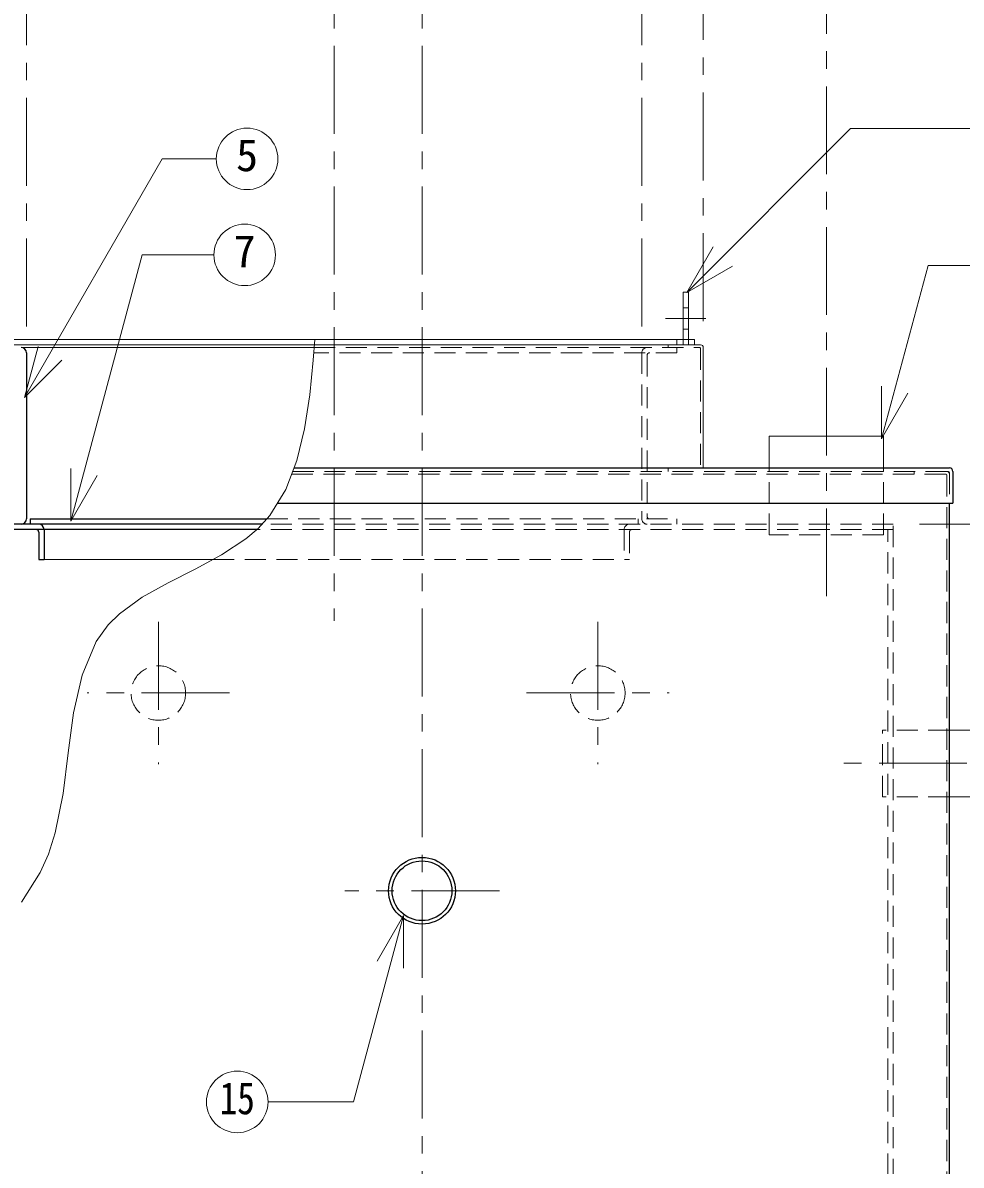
# Model space of a CAD drawing. Units: millimetres at full size, sheet at 1:10; details may follow other scales. Extents: x -2123 to 1927, y -1358 to 1452.
# Drawn here: x -1775 to -1241, y -492 to 158 of the extents above; entities that cross this region are included whole.
import ezdxf
from ezdxf.enums import TextEntityAlignment as Align

# ---------------------------------------------------------------- set-up
doc = ezdxf.new("R2010")
doc.units = ezdxf.units.MM
doc.header["$LTSCALE"] = 10
doc.linetypes.add('CHAIN1', pattern=[8, 5, -1, 1, -1])
doc.linetypes.add('DASHED1', pattern=[1.8, 1.2, -0.6])
doc.layers.add('0-0', color=4, linetype='Continuous', lineweight=9)
doc.styles.add('ＭＳ ゴシック', font='')
doc.styles.get('ＭＳ ゴシック').set_extended_font_data('MS Gothic')

msp = doc.modelspace()

# ---------------------------------------------------------------- linework, layer by layer
at = {"layer": '0-0', "linetype": 'CHAIN1'}
for p, q in [((-1387.8, -12.09), (-1387.8, 324.41)), ((-1772.8, -15.09), (-1772.8, 274.41)), ((-1422.8, -15.09), (-1422.8, 274.41)), ((-1597.8, 224.41), (-1597.8, -182.59)), ((-1547.8, 224.41), (-1547.8, -1065.59)), ((-1317.8, -168.59), (-1317.8, 224.41)), ((-1409.3, -10.59), (-1386.3, -10.59)), ((-1264.8, -127.59), (-1047.8, -127.59)), ((-1697.8, -183.09), (-1697.8, -264.09)), ((-1447.8, -183.09), (-1447.8, -264.09)), ((-1657.3, -223.59), (-1738.3, -223.59)), ((-1488.3, -223.59), (-1407.3, -223.59)), ((-997.8, -263.59), (-1310.8, -263.59)), ((-1503.8, -336.09), (-1591.8, -336.09))]:
    msp.add_line(p, q, dxfattribs=at)
at = {"layer": '0-0', "color": 7, "lineweight": 18}
for p, q in [((-1397.26, 4.24), (-1304.04, 97.46)), ((-1304.04, 97.46), (-1225.57, 97.46)), ((-1397.26, 4.24), (-1382.26, 30.22)), ((-1286.38, -79.07), (-1259.94, 19.6)), ((-1259.94, 19.6), (-1195.67, 19.6)), ((-1397.26, 4.24), (-1371.27, 19.24)), ((-1389.3, -25.59), (-1608.99, -25.59)), ((-1608.75, -22.59), (-1392.8, -22.59)), ((-1392.8, -22.59), (-1392.8, -25.59)), ((-1773.95, -55.58), (-1766.19, -26.6)), ((-1387.8, -27.09), (-1387.8, -95.59)), ((-1773.95, -55.58), (-1752.74, -34.37)), ((-1286.38, -79.07), (-1286.38, -49.07)), ((-1286.38, -79.07), (-1271.38, -53.09)), ((-1747.64, -125.94), (-1747.64, -95.94)), ((-1747.64, -125.94), (-1732.64, -99.96)), ((-1235.8, -244.66), (-1247.8, -244.66)), ((-1235.8, -282.66), (-1247.8, -282.66)), ((-1558.35, -350.17), (-1573.35, -376.15)), ((-1558.35, -350.17), (-1558.35, -380.17))]:
    msp.add_line(p, q, dxfattribs=at)
at = {"layer": '0-0'}
for p, q in [((-1396.3, 4.41), (-1399.3, 4.41)), ((-1399.3, 4.41), (-1399.3, -21.09)), ((-1396.3, 4.41), (-1396.3, -21.09)), ((-1792.8, -22.59), (-1608.75, -22.59)), ((-1608.99, -25.59), (-1787.8, -25.59)), ((-1775.8, -27.09), (-1609.12, -27.09)), ((-1285.3, -77.59), (-1350.3, -77.59)), ((-1350.3, -95.59), (-1350.3, -77.59)), ((-1285.3, -95.59), (-1285.3, -77.59)), ((-1762.8, -147.59), (-1666.62, -147.59))]:
    msp.add_line(p, q, dxfattribs=at)
at = {"layer": '0-0', "linetype": 'DASHED1'}
for p, q in [((-1399.3, -4.59), (-1396.3, -4.59)), ((-1399.3, -16.59), (-1396.3, -16.59)), ((-1407.8, -25.59), (-1407.8, -27.09)), ((-1402.8, -22.59), (-1402.8, -25.59)), ((-1399.3, -21.09), (-1399.3, -25.59)), ((-1396.3, -21.09), (-1396.3, -25.59)), ((-1402.8, -30.09), (-1609.36, -30.09)), ((-1609.12, -27.09), (-1390.05, -27.09)), ((-1422.8, -30.09), (-1422.8, -124.59)), ((-1419.8, -31.59), (-1419.8, -123.09)), ((-1402.8, -27.09), (-1402.8, -30.09)), ((-1389.3, -27.84), (-1389.3, -95.59)), ((-1350.3, -133.59), (-1350.3, -95.59)), ((-1285.3, -133.59), (-1285.3, -95.59)), ((-1636.2, -124.59), (-1402.8, -124.59)), ((-1424.8, -124.59), (-1424.8, -127.59)), ((-1402.8, -124.59), (-1402.8, -127.59)), ((-1432.8, -130.59), (-1432.8, -147.59)), ((-1429.8, -132.09), (-1429.8, -147.59)), ((-1285.3, -133.59), (-1350.3, -133.59)), ((-1666.62, -147.59), (-1429.8, -147.59)), ((-1285.8, -282.66), (-1285.8, -244.66)), ((-1247.8, -244.66), (-1285.8, -244.66)), ((-1247.8, -282.66), (-1285.8, -282.66))]:
    msp.add_line(p, q, dxfattribs=at)
at = {"layer": '0-0', "color": 5, "lineweight": 25}
for p, q in [((-1772.8, -30.09), (-1772.8, -124.59)), ((-1620.56, -95.59), (-1247.8, -95.59)), ((-1245.8, -97.59), (-1245.8, -115.59)), ((-1630.07, -115.59), (-1245.8, -115.59)), ((-1247.8, -996.09), (-1247.8, -115.59)), ((-1638.89, -127.59), (-1815.8, -127.59)), ((-1770.8, -124.59), (-1770.8, -127.59)), ((-1770.8, -124.59), (-1636.2, -124.59)), ((-1641.75, -130.59), (-1815.8, -130.59)), ((-1765.8, -132.09), (-1765.8, -147.59)), ((-1762.8, -130.59), (-1762.8, -147.59)), ((-1765.8, -147.59), (-1762.8, -147.59))]:
    msp.add_line(p, q, dxfattribs=at)
at = {"layer": '0-0', "color": 7, "linetype": 'DASHED1', "lineweight": 18}
for p, q in [((-1407.8, -95.59), (-1407.8, -97.59)), ((-1621.91, -99.09), (-1250.05, -99.09)), ((-1621.33, -97.59), (-1248.8, -97.59)), ((-1267.8, -97.59), (-1267.8, -99.09)), ((-1249.3, -99.84), (-1249.3, -995.34)), ((-1247.8, -98.59), (-1247.8, -115.59)), ((-1279.8, -127.59), (-1638.89, -127.59)), ((-1279.8, -968.59), (-1279.8, -127.59)), ((-1279.8, -130.59), (-1641.75, -130.59)), ((-1282.8, -965.59), (-1282.8, -130.59))]:
    msp.add_line(p, q, dxfattribs=at)
at = {"layer": '0-0', "color": 7, "lineweight": 18}
for points in [[(-1773.95, -55.58), (-1695.56, 80.2), (-1664.81, 80.2)], [(-1747.64, -125.94), (-1707.03, 25.6), (-1666.18, 25.6)], [(-1608.75, -22.59), (-1609.7, -34.24), (-1611.68, -54.1), (-1614.57, -73.29), (-1618.93, -91.38), (-1625.34, -107.94), (-1634.38, -122.57), (-1641.05, -129.99), (-1648.05, -135.98), (-1661.83, -145.03), (-1676.9, -153.08), (-1692.28, -160.87), (-1706.95, -169.11), (-1719.92, -178.53), (-1726.27, -184.83), (-1733.09, -194.34), (-1741.18, -213.38), (-1745.97, -234.85), (-1749.05, -257.67), (-1752.02, -280.77), (-1756.47, -303.08), (-1760.35, -315.24), (-1765.07, -325.79), (-1775.6, -342.5)], [(-1558.35, -350.17), (-1586.76, -456.2), (-1635.4, -456.2)]]:
    msp.add_lwpolyline(points, dxfattribs=at)
for centre in [(-1647.31, 80.2), (-1648.68, 25.6), (-1652.9, -456.2)]:
    msp.add_circle(centre, 17.5, dxfattribs=at)
at = {"layer": '0-0', "linetype": 'DASHED1'}
for centre in [(-1697.8, -223.59), (-1447.8, -223.59)]:
    msp.add_circle(centre, 15.5, dxfattribs=at)
at = {"layer": '0-0', "color": 5, "lineweight": 25}
for radius in [19, 17]:
    msp.add_circle((-1547.8, -336.09), radius, dxfattribs=at)
at = {"layer": '0-0', "color": 7, "lineweight": 18}
msp.add_arc((-1389.3, -27.09), 1.5, 0, 90, dxfattribs=at)
at = {"layer": '0-0', "color": 5, "lineweight": 25}
for centre, radius, start, end in [((-1775.8, -30.09), 3, 0, 90), ((-1247.8, -97.59), 2, 0, 90), ((-1775.8, -124.59), 3, 270, 0), ((-1765.8, -130.59), 3, 0, 90), ((-1767.3, -132.09), 1.5, 0, 90)]:
    msp.add_arc(centre, radius, start, end, dxfattribs=at)
at = {"layer": '0-0', "linetype": 'DASHED1'}
for centre, radius, start, end in [((-1419.8, -30.09), 3, 90, 180), ((-1418.3, -31.59), 1.5, 90, 180), ((-1390.05, -27.84), 0.75, 0, 90), ((-1418.3, -123.09), 1.5, 180, 270), ((-1429.8, -130.59), 3, 90, 180), ((-1419.8, -124.59), 3, 180, 270), ((-1428.3, -132.09), 1.5, 90, 180)]:
    msp.add_arc(centre, radius, start, end, dxfattribs=at)
at = {"layer": '0-0', "color": 7, "linetype": 'DASHED1', "lineweight": 18}
for centre, radius in [((-1250.05, -99.84), 0.75), ((-1249.3, -99.09), 1.5), ((-1248.8, -98.59), 1)]:
    msp.add_arc(centre, radius, 0, 90, dxfattribs=at)

# ---------------------------------------------------------------- texts
at = {"layer": '0-0', "color": 7, "style": 'ＭＳ ゴシック'}
for s, p in [('5', (-1653.56, 67.7)), ('7', (-1654.93, 13.1))]:
    msp.add_text(s, height=18.33, dxfattribs=at).set_placement(p, align=Align.BOTTOM_LEFT)
at = {"layer": '0-0', "color": 7, "style": 'ＭＳ ゴシック', "width": 0.8}
msp.add_text('15', height=18.33, dxfattribs=at).set_placement((-1662.9, -468.7), align=Align.BOTTOM_LEFT)

doc.saveas('drawing.dxf')
